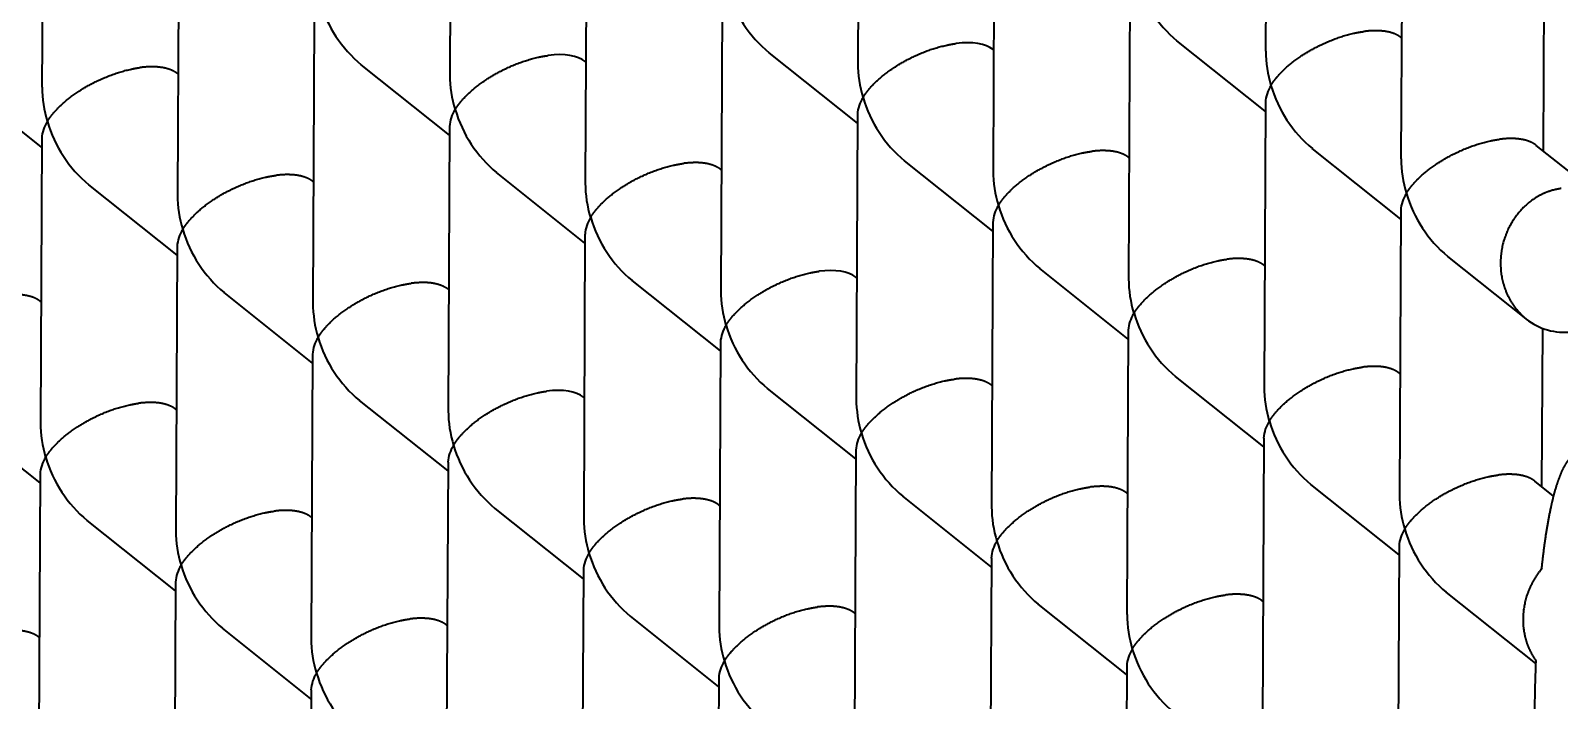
# Model space of a CAD drawing. Extents: x 23 to 587, y 4 to 413.
# Drawn here: x 426.75 to 432.13, y 138.29 to 140.64 of the extents above; entities that cross this region are included whole.
import ezdxf

# ---------------------------------------------------------------- set-up
doc = ezdxf.new("R2010")
doc.units = 0
doc.layers.get('0').update_dxf_attribs({"lineweight": 13})

# ---------------------------------------------------------------- blocks, each defined once
blk = doc.blocks.new('BLOCK6941')
at = {"color": 7, "lineweight": 35, "ltscale": 0.050027}
for p, q in [((9.778, -2.938), (9.768, -4.939)), ((4.037, -3.107), (4.027, -5.108)), ((6.907, -3.023), (6.898, -5.024)), ((1.166, -3.192), (1.156, -5.193)), ((10.731, -3.697), (10.721, -5.698)), ((4.99, -3.867), (4.98, -5.868)), ((7.86, -3.782), (7.851, -5.783)), ((2.119, -3.951), (2.11, -5.952)), ((5.943, -4.626), (5.933, -6.627)), ((8.813, -4.541), (8.804, -6.542)), ((3.072, -4.711), (3.063, -6.712)), ((9.767, -5.301), (9.757, -7.302)), ((4.025, -5.47), (4.016, -7.471)), ((6.896, -5.385), (6.886, -7.386)), ((1.155, -5.555), (1.145, -7.556)), ((10.72, -6.06), (10.71, -8.061)), ((4.978, -6.229), (4.969, -8.23)), ((7.849, -6.145), (7.839, -8.146)), ((2.108, -6.314), (2.098, -8.315)), ((5.931, -6.989), (5.922, -8.99)), ((8.802, -6.904), (8.792, -8.905)), ((3.061, -7.073), (3.051, -9.074)), ((9.755, -7.663), (9.746, -9.664)), ((4.014, -7.833), (4.004, -9.834)), ((6.885, -7.748), (6.875, -9.749)), ((1.143, -7.917), (1.134, -9.918)), ((10.708, -8.423), (10.699, -10.424)), ((4.967, -8.592), (4.957, -10.593)), ((7.838, -8.507), (7.828, -10.508)), ((2.096, -8.677), (2.087, -10.678)), ((5.92, -9.351), (5.911, -11.352)), ((8.791, -9.267), (8.781, -11.268)), ((3.05, -9.436), (3.04, -11.437))]:
    blk.add_line(p, q, dxfattribs=at)
at = {"color": 7, "lineweight": 35, "ltscale": 0.031426}
blk.add_line((11.728, -4.385), (11.722, -5.642), dxfattribs=at)
at = {"color": 7, "lineweight": 35, "ltscale": 0.00016101}
for p, q in [((7.855, -4.932), (7.85, -4.928)), ((10.725, -4.848), (10.72, -4.844)), ((4.984, -5.017), (4.979, -5.013)), ((2.114, -5.102), (2.109, -5.098)), ((8.808, -5.692), (8.803, -5.688)), ((5.937, -5.776), (5.932, -5.772)), ((3.067, -5.861), (3.062, -5.857)), ((9.761, -6.451), (9.756, -6.447)), ((6.89, -6.536), (6.885, -6.532)), ((4.02, -6.62), (4.015, -6.616)), ((1.149, -6.705), (1.144, -6.701)), ((10.714, -7.211), (10.709, -7.207)), ((7.843, -7.295), (7.838, -7.291)), ((4.973, -7.38), (4.968, -7.376)), ((2.102, -7.464), (2.097, -7.46)), ((8.797, -8.055), (8.792, -8.051)), ((5.926, -8.139), (5.921, -8.135)), ((3.055, -8.224), (3.05, -8.22)), ((9.75, -8.814), (9.745, -8.81)), ((6.879, -8.899), (6.874, -8.895)), ((4.008, -8.983), (4.003, -8.979)), ((1.138, -9.068), (1.133, -9.064))]:
    blk.add_line(p, q, dxfattribs=at)
at = {"color": 7, "lineweight": 35, "ltscale": 0.019884}
for p, q in [((9.766, -5.362), (9.144, -4.867)), ((4.025, -5.531), (3.403, -5.036)), ((6.896, -5.447), (6.274, -4.951)), ((1.154, -5.616), (0.532, -5.121)), ((10.719, -6.122), (10.097, -5.626)), ((4.978, -6.291), (4.356, -5.795)), ((7.849, -6.206), (7.227, -5.711)), ((2.108, -6.375), (1.485, -5.88)), ((5.931, -7.05), (5.309, -6.555)), ((8.802, -6.966), (8.18, -6.47)), ((3.061, -7.135), (2.439, -6.639)), ((6.884, -7.81), (6.262, -7.314)), ((9.755, -7.725), (9.133, -7.229)), ((4.014, -7.894), (3.392, -7.399)), ((1.143, -7.979), (0.521, -7.483)), ((10.708, -8.484), (10.086, -7.989)), ((4.967, -8.654), (4.345, -8.158)), ((7.837, -8.569), (7.215, -8.073)), ((2.096, -8.738), (1.474, -8.243)), ((5.92, -9.413), (5.298, -8.917)), ((8.79, -9.328), (8.168, -8.833)), ((3.049, -9.498), (2.427, -9.002))]:
    blk.add_line(p, q, dxfattribs=at)
at = {"color": 7, "lineweight": 35, "ltscale": 0.015808}
blk.add_line((12.168, -5.997), (11.673, -5.603), dxfattribs=at)
at = {"color": 7, "lineweight": 35, "ltscale": 0.017642}
blk.add_line((11.602, -6.825), (11.05, -6.385), dxfattribs=at)
at = {"color": 7, "lineweight": 35, "ltscale": 0.027856}
blk.add_line((11.716, -6.89), (11.71, -8.004), dxfattribs=at)
at = {"color": 7, "lineweight": 35, "ltscale": 0.00426}
blk.add_line((11.795, -8.072), (11.662, -7.966), dxfattribs=at)
at = {"color": 7, "lineweight": 35, "ltscale": 0.020132}
blk.add_line((11.669, -9.25), (11.039, -8.748), dxfattribs=at)
at = {"color": 7, "lineweight": 35}
for centre, radius, start, end in [((6.858, -4.25), 0.913, 196.3619, 230.1623), ((9.729, -4.166), 0.913, 196.3619, 230.1623), ((3.988, -4.335), 0.913, 196.3619, 230.1623), ((10.606, -4.936), 0.837, 180.2046, 197.1191), ((7.735, -5.021), 0.837, 180.2046, 197.1191), ((4.864, -5.105), 0.837, 180.2046, 197.1191), ((1.994, -5.19), 0.837, 180.2046, 197.1191), ((7.134, -5.399), 0.239, 146.5034, 176.6622), ((7.811, -5.01), 0.913, 196.3619, 230.1623), ((10.005, -5.315), 0.239, 146.5034, 176.6622), ((10.682, -4.925), 0.913, 196.3594, 230.1725), ((4.263, -5.484), 0.239, 146.5296, 176.692), ((4.941, -5.094), 0.913, 196.3619, 230.1623), ((1.393, -5.568), 0.239, 146.5034, 176.6622), ((2.07, -5.179), 0.913, 196.3619, 230.1623), ((11.559, -5.695), 0.837, 180.1991, 197.116), ((8.688, -5.78), 0.837, 180.1991, 197.116), ((5.817, -5.865), 0.837, 180.2046, 197.1191), ((2.947, -5.949), 0.837, 180.1991, 197.116), ((10.958, -6.074), 0.239, 146.5034, 176.6622), ((11.635, -5.684), 0.913, 196.3619, 230.1623), ((5.217, -6.243), 0.239, 146.5034, 176.6622), ((5.894, -5.854), 0.913, 196.3619, 230.1623), ((8.087, -6.159), 0.239, 146.5034, 176.6622), ((8.764, -5.769), 0.913, 196.3619, 230.1623), ((2.346, -6.328), 0.239, 146.5034, 176.6622), ((3.023, -5.938), 0.913, 196.3619, 230.1623), ((9.641, -6.539), 0.837, 180.2046, 197.1191), ((6.77, -6.624), 0.837, 180.1991, 197.116), ((3.9, -6.709), 0.837, 180.2046, 197.1191), ((6.17, -7.002), 0.239, 146.5296, 176.692), ((6.847, -6.613), 0.913, 196.3619, 230.1623), ((9.04, -6.918), 0.239, 146.5034, 176.6622), ((9.718, -6.528), 0.913, 196.3619, 230.1623), ((11.866, -6.497), 0.421, 231.2155, 277.5396), ((3.299, -7.087), 0.239, 146.5034, 176.6622), ((3.976, -6.698), 0.913, 196.3619, 230.1623), ((10.594, -7.299), 0.837, 180.2046, 197.1191), ((7.724, -7.383), 0.837, 180.2046, 197.1191), ((4.853, -7.468), 0.837, 180.2046, 197.1191), ((1.982, -7.553), 0.837, 180.2046, 197.1191), ((7.123, -7.762), 0.239, 146.5034, 176.6622), ((7.8, -7.372), 0.913, 196.3619, 230.1623), ((9.993, -7.677), 0.239, 146.5034, 176.6622), ((10.671, -7.288), 0.913, 196.3619, 230.1623), ((4.252, -7.847), 0.239, 146.5034, 176.6622), ((4.929, -7.457), 0.913, 196.3619, 230.1623), ((1.381, -7.931), 0.239, 146.5034, 176.6622), ((2.059, -7.542), 0.913, 196.3619, 230.1623), ((11.547, -8.058), 0.837, 180.1991, 197.116), ((8.677, -8.143), 0.837, 180.2046, 197.1191), ((5.806, -8.227), 0.837, 180.2046, 197.1191), ((2.935, -8.312), 0.837, 180.2046, 197.1191), ((8.076, -8.521), 0.239, 146.5296, 176.692), ((8.753, -8.132), 0.913, 196.3619, 230.1623), ((10.946, -8.437), 0.239, 146.5034, 176.6622), ((11.624, -8.047), 0.913, 196.3619, 230.1623), ((5.205, -8.606), 0.239, 146.5034, 176.6622), ((5.882, -8.216), 0.913, 196.3619, 230.1623), ((2.335, -8.691), 0.239, 146.5034, 176.6622), ((3.012, -8.301), 0.913, 196.3619, 230.1623), ((9.63, -8.902), 0.837, 180.2046, 197.1191), ((6.759, -8.987), 0.837, 180.2046, 197.1191), ((3.888, -9.071), 0.837, 180.1991, 197.116), ((6.158, -9.365), 0.239, 146.5034, 176.6622), ((6.836, -8.976), 0.913, 196.3619, 230.1623), ((9.029, -9.281), 0.239, 146.5034, 176.6622), ((9.706, -8.891), 0.913, 196.3619, 230.1623), ((30.1, -9.872), 18.442, 178.0013, 179.8039), ((3.288, -9.45), 0.239, 146.5034, 176.6622), ((3.965, -9.061), 0.913, 196.3594, 230.1725)]:
    blk.add_arc(centre, radius, start, end, dxfattribs=at)
for centre in [(7.397, -5.207), (4.526, -5.291), (6.432, -6.81), (4.515, -7.654)]:
    blk.add_ellipse(centre, major_axis=(0.489, 0.234), ratio=0.464922, start_param=0.221717, end_param=0.956598, dxfattribs=at)
for points, knots in [([(9.805, -5.183), (9.821, -5.156), (9.84, -5.129), (9.864, -5.103), (9.947, -5.019), (10.061, -4.94), (10.154, -4.889), (10.278, -4.839), (10.403, -4.811), (10.422, -4.807), (10.441, -4.804), (10.46, -4.802)], [0, 0, 0, 0, 0, 0, 0.437223, 0.437223, 0.437223, 1.382095, 1.382095, 1.382095, 1.555484, 1.555484, 1.555484, 1.555484, 1.555484, 1.555484]), ([(10.72, -4.844), (10.697, -4.825), (10.666, -4.81), (10.628, -4.8), (10.569, -4.794), (10.504, -4.797), (10.49, -4.798), (10.475, -4.8), (10.46, -4.802)], [0, 0, 0, 0, 0, 0, 0.4890695, 0.4890695, 0.4890695, 0.6239272, 0.6239272, 0.6239272, 0.6239272, 0.6239272, 0.6239272]), ([(6.935, -5.267), (6.95, -5.241), (6.97, -5.214), (6.993, -5.187), (7.076, -5.104), (7.19, -5.025), (7.284, -4.973), (7.407, -4.923), (7.532, -4.896), (7.552, -4.892), (7.571, -4.889), (7.59, -4.886)], [0, 0, 0, 0, 0, 0, 0.437223, 0.437223, 0.437223, 1.382095, 1.382095, 1.382095, 1.555484, 1.555484, 1.555484, 1.555484, 1.555484, 1.555484]), ([(1.193, -5.436), (1.209, -5.41), (1.229, -5.383), (1.252, -5.357), (1.335, -5.273), (1.449, -5.194), (1.542, -5.143), (1.666, -5.093), (1.791, -5.065), (1.81, -5.061), (1.83, -5.058), (1.848, -5.055)], [0, 0, 0, 0, 0, 0, 0.437223, 0.437223, 0.437223, 1.382095, 1.382095, 1.382095, 1.555484, 1.555484, 1.555484, 1.555484, 1.555484, 1.555484]), ([(2.109, -5.098), (2.085, -5.079), (2.054, -5.064), (2.016, -5.054), (1.957, -5.048), (1.892, -5.051), (1.878, -5.052), (1.863, -5.054), (1.848, -5.055)], [0, 0, 0, 0, 0, 0, 0.4890695, 0.4890695, 0.4890695, 0.6239272, 0.6239272, 0.6239272, 0.6239272, 0.6239272, 0.6239272]), ([(4.064, -5.352), (4.08, -5.326), (4.099, -5.299), (4.123, -5.272), (4.206, -5.189), (4.32, -5.109), (4.413, -5.058), (4.537, -5.008), (4.662, -4.98), (4.681, -4.976), (4.7, -4.973), (4.719, -4.971)], [0, 0, 0, 0, 0, 0, 0.437223, 0.437223, 0.437223, 1.382095, 1.382095, 1.382095, 1.555484, 1.555484, 1.555484, 1.555484, 1.555484, 1.555484]), ([(10.758, -5.942), (10.774, -5.916), (10.793, -5.889), (10.817, -5.862), (10.9, -5.779), (11.014, -5.7), (11.107, -5.648), (11.231, -5.598), (11.356, -5.57), (11.375, -5.566), (11.394, -5.563), (11.413, -5.561)], [0, 0, 0, 0, 0, 0, 0.437223, 0.437223, 0.437223, 1.382095, 1.382095, 1.382095, 1.555484, 1.555484, 1.555484, 1.555484, 1.555484, 1.555484]), ([(11.673, -5.603), (11.65, -5.585), (11.619, -5.569), (11.581, -5.559), (11.522, -5.553), (11.457, -5.556), (11.443, -5.557), (11.428, -5.559), (11.413, -5.561)], [0, 0, 0, 0, 0, 0, 0.4890695, 0.4890695, 0.4890695, 0.6239272, 0.6239272, 0.6239272, 0.6239272, 0.6239272, 0.6239272]), ([(7.888, -6.027), (7.903, -6), (7.923, -5.973), (7.946, -5.947), (8.029, -5.863), (8.143, -5.784), (8.237, -5.733), (8.36, -5.683), (8.485, -5.655), (8.505, -5.651), (8.524, -5.648), (8.543, -5.646)], [0, 0, 0, 0, 0, 0, 0.437223, 0.437223, 0.437223, 1.382095, 1.382095, 1.382095, 1.555484, 1.555484, 1.555484, 1.555484, 1.555484, 1.555484]), ([(8.803, -5.688), (8.779, -5.669), (8.749, -5.654), (8.71, -5.644), (8.652, -5.638), (8.586, -5.641), (8.572, -5.642), (8.557, -5.644), (8.543, -5.646)], [0, 0, 0, 0, 0, 0, 0.4890695, 0.4890695, 0.4890695, 0.6239272, 0.6239272, 0.6239272, 0.6239272, 0.6239272, 0.6239272]), ([(3.062, -5.857), (3.038, -5.838), (3.007, -5.823), (2.969, -5.813), (2.91, -5.807), (2.845, -5.81), (2.831, -5.811), (2.816, -5.813), (2.802, -5.815)], [0, 0, 0, 0, 0, 0, 0.4890695, 0.4890695, 0.4890695, 0.6239272, 0.6239272, 0.6239272, 0.6239272, 0.6239272, 0.6239272]), ([(5.017, -6.111), (5.033, -6.085), (5.052, -6.058), (5.076, -6.031), (5.159, -5.948), (5.273, -5.869), (5.366, -5.817), (5.49, -5.767), (5.615, -5.74), (5.634, -5.736), (5.653, -5.733), (5.672, -5.73)], [0, 0, 0, 0, 0, 0, 0.437223, 0.437223, 0.437223, 1.382095, 1.382095, 1.382095, 1.555484, 1.555484, 1.555484, 1.555484, 1.555484, 1.555484]), ([(5.932, -5.772), (5.909, -5.754), (5.878, -5.739), (5.839, -5.728), (5.781, -5.722), (5.716, -5.726), (5.701, -5.727), (5.687, -5.728), (5.672, -5.73)], [0, 0, 0, 0, 0, 0, 0.4890695, 0.4890695, 0.4890695, 0.6239272, 0.6239272, 0.6239272, 0.6239272, 0.6239272, 0.6239272]), ([(2.146, -6.196), (2.162, -6.17), (2.182, -6.143), (2.205, -6.116), (2.288, -6.033), (2.402, -5.953), (2.496, -5.902), (2.619, -5.852), (2.744, -5.824), (2.763, -5.82), (2.783, -5.817), (2.802, -5.815)], [0, 0, 0, 0, 0, 0, 0.437223, 0.437223, 0.437223, 1.382095, 1.382095, 1.382095, 1.555484, 1.555484, 1.555484, 1.555484, 1.555484, 1.555484]), ([(11.848, -5.907), (11.78, -5.916), (11.713, -5.939), (11.65, -5.975), (11.54, -6.069), (11.466, -6.197), (11.439, -6.267), (11.41, -6.413), (11.429, -6.559), (11.451, -6.629), (11.494, -6.713), (11.555, -6.782), (11.57, -6.797), (11.586, -6.812), (11.602, -6.825)], [0, 0, 0, 0, 0, 0, 0.626762, 0.626762, 0.626762, 1.262796, 1.262796, 1.262796, 1.895914, 1.895914, 1.895914, 2.090257, 2.090257, 2.090257, 2.090257, 2.090257, 2.090257]), ([(8.841, -6.786), (8.857, -6.76), (8.876, -6.733), (8.9, -6.706), (8.983, -6.623), (9.097, -6.544), (9.19, -6.492), (9.313, -6.442), (9.438, -6.414), (9.458, -6.41), (9.477, -6.407), (9.496, -6.405)], [0, 0, 0, 0, 0, 0, 0.437223, 0.437223, 0.437223, 1.382095, 1.382095, 1.382095, 1.555484, 1.555484, 1.555484, 1.555484, 1.555484, 1.555484]), ([(9.756, -6.447), (9.733, -6.429), (9.702, -6.413), (9.663, -6.403), (9.605, -6.397), (9.54, -6.4), (9.525, -6.401), (9.511, -6.403), (9.496, -6.405)], [0, 0, 0, 0, 0, 0, 0.4890695, 0.4890695, 0.4890695, 0.6239272, 0.6239272, 0.6239272, 0.6239272, 0.6239272, 0.6239272]), ([(5.97, -6.871), (5.986, -6.844), (6.005, -6.817), (6.029, -6.791), (6.112, -6.707), (6.226, -6.628), (6.319, -6.577), (6.443, -6.527), (6.568, -6.499), (6.587, -6.495), (6.606, -6.492), (6.625, -6.49)], [0, 0, 0, 0, 0, 0, 0.437223, 0.437223, 0.437223, 1.382095, 1.382095, 1.382095, 1.555484, 1.555484, 1.555484, 1.555484, 1.555484, 1.555484]), ([(1.144, -6.701), (1.121, -6.682), (1.09, -6.667), (1.051, -6.657), (0.993, -6.651), (0.928, -6.654), (0.913, -6.655), (0.899, -6.657), (0.884, -6.659)], [0, 0, 0, 0, 0, 0, 0.4890695, 0.4890695, 0.4890695, 0.6239272, 0.6239272, 0.6239272, 0.6239272, 0.6239272, 0.6239272]), ([(3.1, -6.955), (3.115, -6.929), (3.135, -6.902), (3.158, -6.875), (3.241, -6.792), (3.355, -6.713), (3.449, -6.661), (3.572, -6.611), (3.697, -6.584), (3.717, -6.58), (3.736, -6.577), (3.755, -6.574)], [0, 0, 0, 0, 0, 0, 0.437223, 0.437223, 0.437223, 1.382095, 1.382095, 1.382095, 1.555484, 1.555484, 1.555484, 1.555484, 1.555484, 1.555484]), ([(4.015, -6.616), (3.991, -6.598), (3.96, -6.583), (3.922, -6.572), (3.863, -6.566), (3.798, -6.57), (3.784, -6.571), (3.769, -6.572), (3.755, -6.574)], [0, 0, 0, 0, 0, 0, 0.4890695, 0.4890695, 0.4890695, 0.6239272, 0.6239272, 0.6239272, 0.6239272, 0.6239272, 0.6239272]), ([(9.794, -7.545), (9.81, -7.519), (9.829, -7.492), (9.853, -7.465), (9.936, -7.382), (10.05, -7.303), (10.143, -7.251), (10.266, -7.201), (10.391, -7.174), (10.411, -7.17), (10.43, -7.167), (10.449, -7.164)], [0, 0, 0, 0, 0, 0, 0.437223, 0.437223, 0.437223, 1.382095, 1.382095, 1.382095, 1.555484, 1.555484, 1.555484, 1.555484, 1.555484, 1.555484]), ([(10.709, -7.207), (10.686, -7.188), (10.655, -7.173), (10.616, -7.162), (10.558, -7.156), (10.493, -7.16), (10.478, -7.161), (10.464, -7.162), (10.449, -7.164)], [0, 0, 0, 0, 0, 0, 0.4890695, 0.4890695, 0.4890695, 0.6239272, 0.6239272, 0.6239272, 0.6239272, 0.6239272, 0.6239272]), ([(6.923, -7.63), (6.939, -7.604), (6.958, -7.577), (6.982, -7.55), (7.065, -7.467), (7.179, -7.388), (7.272, -7.336), (7.396, -7.286), (7.521, -7.258), (7.54, -7.254), (7.559, -7.251), (7.578, -7.249)], [0, 0, 0, 0, 0, 0, 0.437223, 0.437223, 0.437223, 1.382095, 1.382095, 1.382095, 1.555484, 1.555484, 1.555484, 1.555484, 1.555484, 1.555484]), ([(7.838, -7.291), (7.815, -7.273), (7.784, -7.257), (7.746, -7.247), (7.687, -7.241), (7.622, -7.244), (7.608, -7.245), (7.593, -7.247), (7.578, -7.249)], [0, 0, 0, 0, 0, 0, 0.4890695, 0.4890695, 0.4890695, 0.6239272, 0.6239272, 0.6239272, 0.6239272, 0.6239272, 0.6239272]), ([(1.182, -7.799), (1.198, -7.773), (1.217, -7.746), (1.241, -7.719), (1.324, -7.636), (1.438, -7.557), (1.531, -7.505), (1.655, -7.455), (1.78, -7.428), (1.799, -7.424), (1.818, -7.421), (1.837, -7.418)], [0, 0, 0, 0, 0, 0, 0.437223, 0.437223, 0.437223, 1.382095, 1.382095, 1.382095, 1.555484, 1.555484, 1.555484, 1.555484, 1.555484, 1.555484]), ([(2.097, -7.46), (2.074, -7.442), (2.043, -7.427), (2.004, -7.416), (1.946, -7.41), (1.881, -7.414), (1.866, -7.415), (1.852, -7.416), (1.837, -7.418)], [0, 0, 0, 0, 0, 0, 0.4890695, 0.4890695, 0.4890695, 0.6239272, 0.6239272, 0.6239272, 0.6239272, 0.6239272, 0.6239272]), ([(4.053, -7.715), (4.068, -7.688), (4.088, -7.661), (4.111, -7.635), (4.194, -7.551), (4.308, -7.472), (4.402, -7.421), (4.525, -7.371), (4.65, -7.343), (4.67, -7.339), (4.689, -7.336), (4.708, -7.334)], [0, 0, 0, 0, 0, 0, 0.437223, 0.437223, 0.437223, 1.382095, 1.382095, 1.382095, 1.555484, 1.555484, 1.555484, 1.555484, 1.555484, 1.555484]), ([(11.712, -8.582), (11.719, -8.511), (11.728, -8.441), (11.737, -8.37), (11.754, -8.264), (11.775, -8.159), (11.783, -8.124), (11.799, -8.055), (11.82, -7.986), (11.831, -7.954), (11.849, -7.905), (11.873, -7.859), (11.881, -7.845), (11.896, -7.822), (11.913, -7.802), (11.921, -7.795), (11.937, -7.78), (11.957, -7.77), (11.967, -7.766), (11.984, -7.764), (12, -7.766), (12.006, -7.767), (12.02, -7.771), (12.033, -7.778), (12.041, -7.783), (12.066, -7.802), (12.087, -7.826), (12.101, -7.844), (12.133, -7.892), (12.159, -7.943), (12.173, -7.973), (12.2, -8.036), (12.223, -8.101), (12.234, -8.133), (12.264, -8.226), (12.29, -8.319), (12.305, -8.379), (12.32, -8.44), (12.334, -8.501)], [0, 0, 0, 0, 0, 0, 0.619208, 0.619208, 0.619208, 0.929385, 0.929385, 0.929385, 1.241586, 1.241586, 1.241586, 1.37995, 1.37995, 1.37995, 1.4721, 1.4721, 1.4721, 1.570247, 1.570247, 1.570247, 1.622093, 1.622093, 1.622093, 1.704305, 1.704305, 1.704305, 1.908585, 1.908585, 1.908585, 2.218178, 2.218178, 2.218178, 2.524032, 2.524032, 2.524032, 3.078343, 3.078343, 3.078343, 3.078343, 3.078343, 3.078343]), ([(10.747, -8.305), (10.763, -8.278), (10.782, -8.251), (10.806, -8.225), (10.889, -8.141), (11.003, -8.062), (11.096, -8.011), (11.22, -7.961), (11.345, -7.933), (11.364, -7.929), (11.383, -7.926), (11.402, -7.924)], [0, 0, 0, 0, 0, 0, 0.437223, 0.437223, 0.437223, 1.382095, 1.382095, 1.382095, 1.555484, 1.555484, 1.555484, 1.555484, 1.555484, 1.555484]), ([(11.662, -7.966), (11.639, -7.947), (11.608, -7.932), (11.569, -7.922), (11.511, -7.916), (11.446, -7.919), (11.431, -7.92), (11.417, -7.922), (11.402, -7.924)], [0, 0, 0, 0, 0, 0, 0.4890695, 0.4890695, 0.4890695, 0.6239272, 0.6239272, 0.6239272, 0.6239272, 0.6239272, 0.6239272]), ([(7.876, -8.389), (7.892, -8.363), (7.911, -8.336), (7.935, -8.309), (8.018, -8.226), (8.132, -8.147), (8.225, -8.095), (8.349, -8.045), (8.474, -8.018), (8.493, -8.014), (8.512, -8.011), (8.531, -8.008)], [0, 0, 0, 0, 0, 0, 0.437223, 0.437223, 0.437223, 1.382095, 1.382095, 1.382095, 1.555484, 1.555484, 1.555484, 1.555484, 1.555484, 1.555484]), ([(8.792, -8.051), (8.768, -8.032), (8.737, -8.017), (8.699, -8.006), (8.64, -8), (8.575, -8.004), (8.561, -8.005), (8.546, -8.006), (8.531, -8.008)], [0, 0, 0, 0, 0, 0, 0.4890695, 0.4890695, 0.4890695, 0.6239272, 0.6239272, 0.6239272, 0.6239272, 0.6239272, 0.6239272]), ([(2.135, -8.559), (2.151, -8.532), (2.17, -8.505), (2.194, -8.479), (2.277, -8.395), (2.391, -8.316), (2.484, -8.265), (2.608, -8.215), (2.733, -8.187), (2.752, -8.183), (2.771, -8.18), (2.79, -8.178)], [0, 0, 0, 0, 0, 0, 0.437223, 0.437223, 0.437223, 1.382095, 1.382095, 1.382095, 1.555484, 1.555484, 1.555484, 1.555484, 1.555484, 1.555484]), ([(3.05, -8.22), (3.027, -8.201), (2.996, -8.186), (2.958, -8.176), (2.899, -8.17), (2.834, -8.173), (2.819, -8.174), (2.805, -8.176), (2.79, -8.178)], [0, 0, 0, 0, 0, 0, 0.4890695, 0.4890695, 0.4890695, 0.6239272, 0.6239272, 0.6239272, 0.6239272, 0.6239272, 0.6239272]), ([(5.006, -8.474), (5.021, -8.448), (5.041, -8.421), (5.064, -8.394), (5.147, -8.311), (5.262, -8.232), (5.355, -8.18), (5.478, -8.13), (5.603, -8.102), (5.623, -8.098), (5.642, -8.095), (5.661, -8.093)], [0, 0, 0, 0, 0, 0, 0.437223, 0.437223, 0.437223, 1.382095, 1.382095, 1.382095, 1.555484, 1.555484, 1.555484, 1.555484, 1.555484, 1.555484]), ([(5.921, -8.135), (5.898, -8.117), (5.867, -8.101), (5.828, -8.091), (5.77, -8.085), (5.704, -8.088), (5.69, -8.089), (5.676, -8.091), (5.661, -8.093)], [0, 0, 0, 0, 0, 0, 0.4890695, 0.4890695, 0.4890695, 0.6239272, 0.6239272, 0.6239272, 0.6239272, 0.6239272, 0.6239272]), ([(11.712, -8.582), (11.666, -8.636), (11.629, -8.697), (11.602, -8.765), (11.57, -8.904), (11.583, -9.045), (11.601, -9.112), (11.631, -9.175), (11.67, -9.229)], [0, 0, 0, 0, 0, 0, 0.616741, 0.616741, 0.616741, 1.224177, 1.224177, 1.224177, 1.224177, 1.224177, 1.224177]), ([(8.829, -9.149), (8.845, -9.122), (8.865, -9.095), (8.888, -9.069), (8.971, -8.985), (9.085, -8.906), (9.178, -8.855), (9.302, -8.805), (9.427, -8.777), (9.446, -8.773), (9.466, -8.77), (9.484, -8.768)], [0, 0, 0, 0, 0, 0, 0.437223, 0.437223, 0.437223, 1.382095, 1.382095, 1.382095, 1.555484, 1.555484, 1.555484, 1.555484, 1.555484, 1.555484]), ([(9.745, -8.81), (9.721, -8.791), (9.69, -8.776), (9.652, -8.766), (9.593, -8.76), (9.528, -8.763), (9.514, -8.764), (9.499, -8.766), (9.484, -8.768)], [0, 0, 0, 0, 0, 0, 0.4890695, 0.4890695, 0.4890695, 0.6239272, 0.6239272, 0.6239272, 0.6239272, 0.6239272, 0.6239272]), ([(5.959, -9.233), (5.975, -9.207), (5.994, -9.18), (6.018, -9.153), (6.101, -9.07), (6.215, -8.991), (6.308, -8.939), (6.431, -8.889), (6.556, -8.862), (6.576, -8.858), (6.595, -8.855), (6.614, -8.852)], [0, 0, 0, 0, 0, 0, 0.437223, 0.437223, 0.437223, 1.382095, 1.382095, 1.382095, 1.555484, 1.555484, 1.555484, 1.555484, 1.555484, 1.555484]), ([(6.874, -8.895), (6.851, -8.876), (6.82, -8.861), (6.781, -8.85), (6.723, -8.844), (6.658, -8.848), (6.643, -8.849), (6.629, -8.85), (6.614, -8.852)], [0, 0, 0, 0, 0, 0, 0.4890695, 0.4890695, 0.4890695, 0.6239272, 0.6239272, 0.6239272, 0.6239272, 0.6239272, 0.6239272]), ([(1.133, -9.064), (1.109, -9.045), (1.078, -9.03), (1.04, -9.02), (0.982, -9.014), (0.916, -9.017), (0.902, -9.018), (0.887, -9.02), (0.873, -9.022)], [0, 0, 0, 0, 0, 0, 0.4890695, 0.4890695, 0.4890695, 0.6239272, 0.6239272, 0.6239272, 0.6239272, 0.6239272, 0.6239272]), ([(3.088, -9.318), (3.104, -9.292), (3.123, -9.265), (3.147, -9.238), (3.23, -9.155), (3.344, -9.076), (3.437, -9.024), (3.561, -8.974), (3.686, -8.946), (3.705, -8.942), (3.724, -8.939), (3.743, -8.937)], [0, 0, 0, 0, 0, 0, 0.437223, 0.437223, 0.437223, 1.382095, 1.382095, 1.382095, 1.555484, 1.555484, 1.555484, 1.555484, 1.555484, 1.555484]), ([(4.003, -8.979), (3.98, -8.961), (3.949, -8.945), (3.911, -8.935), (3.852, -8.929), (3.787, -8.932), (3.773, -8.933), (3.758, -8.935), (3.743, -8.937)], [0, 0, 0, 0, 0, 0, 0.4890695, 0.4890695, 0.4890695, 0.6239272, 0.6239272, 0.6239272, 0.6239272, 0.6239272, 0.6239272])]:
    blk.add_open_spline(points, degree=5, knots=knots, dxfattribs=at)
blk = doc.blocks.new('BLOCK6951')
at = {"color": 7, "lineweight": 35}
for centre, major_axis, start_param, end_param in [((-0.087, -0.188), (-6.501, 49.828), 3.141627, 6.28322), ((-0.734, -0.272), (-6.501, 49.828), 3.141627, 6.28322), ((-0.087, -0.188), (-5.919, 45.366), 0.019728, 3.121964), ((-0.734, -0.272), (-5.919, 45.366), 0.000034, 3.141627), ((-0.734, -0.272), (-6.501, 49.828), 1.212678, 3.141627)]:
    blk.add_ellipse(centre, major_axis=major_axis, ratio=0.361678, start_param=start_param, end_param=end_param, dxfattribs=at)

msp = doc.modelspace()

# ---------------------------------------------------------------- block references
at = {"lineweight": 0, "xscale": 0.5, "yscale": 0.5, "zscale": 0.5}
for name, p in [('BLOCK6951', (431.573, 151.8767)), ('BLOCK6941', (426.2143, 143.0406))]:
    msp.add_blockref(name, p, dxfattribs=at)

doc.saveas('drawing.dxf')
